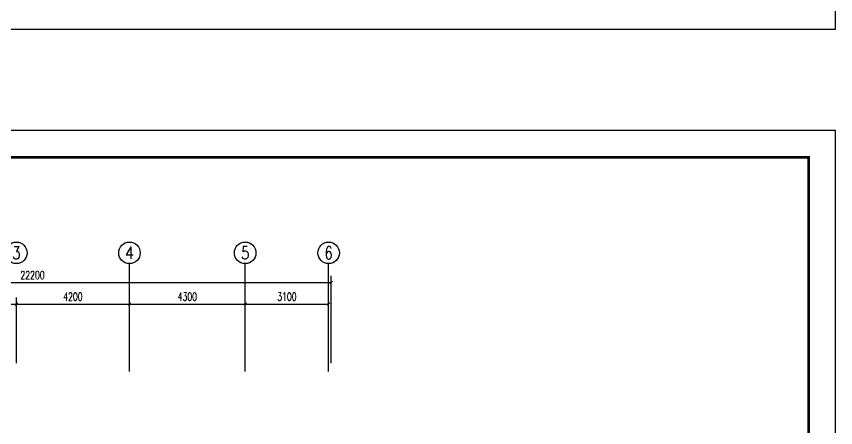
# Model space of a CAD drawing. Extents: x 6250600 to 6678662, y -692028 to -290561.
# Drawn here: x 6502230 to 6532665, y -526933 to -511667 of the extents above; entities that cross this region are included whole.
import ezdxf
from ezdxf.enums import TextEntityAlignment as Align

# ---------------------------------------------------------------- set-up
doc = ezdxf.new("R2010")
doc.units = 0
doc.header["$LTSCALE"] = 1000
doc.header["$MEASUREMENT"] = 0
doc.layers.get('0').update_dxf_attribs({"linetype": 'CONTINUOUS'})
doc.layers.get('Defpoints').update_dxf_attribs({"linetype": 'CONTINUOUS'})
for name, color, linetype in [('AXIS_TEXT', 7, 'CONTINUOUS'), ('PUB_TITLE', 4, 'CONTINUOUS'), ('建筑底图', 251, 'CONTINUOUS')]:
    doc.layers.add(name, color=color, linetype=linetype)
doc.styles.add('_TCH_AXIS', font='COMPLEX', dxfattribs={"bigfont": 'GBCBIG'})
doc.styles.add('_TCH_DIM_T3', font='SIMPLEX', dxfattribs={"width": 0.705882, "bigfont": 'GBCBIG'})
doc.styles.add('COMPLEX', font='COMPLEX')
doc.dimstyles.new('_TCH_ARCH&&100', dxfattribs={"dimtxt": 297.5, "dimasz": 100, "dimexe": 250, "dimexo": 300, "dimgap": 126.25, "dimtad": 1, "dimdec": 0, "dimzin": 0, "dimdsep": 46, "dimtxsty": '_TCH_DIM_T3', "dimblk": 'ARCHTICK', "dimcen": 0.09, "dimclrt": 7, "dimazin": 2, "dimtfac": 1, "dimtdec": 0, "dimtix": 1, "dimtmove": 2, "dimatfit": 3, "dimfxl": 0, "dimtolj": 1, "dimtzin": 0, "dimarcsym": 0})

# ---------------------------------------------------------------- blocks, each defined once
blk = doc.blocks.new('_AXISO')
blk.add_circle((0, 0), 0.5)
at = {"layer": 'AXIS_TEXT', "style": 'COMPLEX', "width": 1.041667}
blk.add_attdef('A', text='', height=0.56, dxfattribs=at).set_placement((-0.25, -0.28), (0.25, -0.28), align=Align.FIT)
blk = doc.blocks.new('_ArchTick')
at = {"color": 0, "linetype": 'ByBlock', "const_width": 0.4}
blk.add_lwpolyline([(-0.5, -0.5), (0.5, 0.5)], dxfattribs=at)
blk = doc.blocks.new('*D507')
at = {"layer": 'Defpoints', "color": 0, "transparency": 16777216}
for p in [(6513930, -521547), (6491730, -524847), (6513930, -524847)]:
    blk.add_point(p, dxfattribs=at)
at = {"layer": '建筑底图', "color": 0, "lineweight": -2, "transparency": 16777216}
for p, q in [((6491730, -524547), (6491730, -521297)), ((6513930, -524547), (6513930, -521297)), ((6491730, -521547), (6513930, -521547))]:
    blk.add_line(p, q, dxfattribs=at)
at = {"layer": '建筑底图', "color": 0, "lineweight": -2, "transparency": 16777216, "xscale": 100, "yscale": 100, "zscale": 100, "rotation": 180}
blk.add_blockref('_ArchTick', (6491730, -521547), dxfattribs=at)
at = {"layer": '建筑底图', "color": 0, "lineweight": -2, "transparency": 16777216, "xscale": 100, "yscale": 100, "zscale": 100}
blk.add_blockref('_ArchTick', (6513930, -521547), dxfattribs=at)
at = {"layer": '建筑底图', "color": 7, "transparency": 16777216, "insert": (6502830, -521272), "char_height": 297.5, "attachment_point": 5, "style": '_TCH_DIM_T3'}
blk.add_mtext('\\A1;22200', dxfattribs=at)
blk = doc.blocks.new('*D509')
at = {"layer": 'Defpoints', "color": 0, "transparency": 16777216}
for p in [(6502230, -522347), (6499230, -524847), (6502230, -524847)]:
    blk.add_point(p, dxfattribs=at)
at = {"layer": '建筑底图', "color": 0, "lineweight": -2, "transparency": 16777216}
for p, q in [((6499230, -524547), (6499230, -522097)), ((6502230, -524547), (6502230, -522097)), ((6499230, -522347), (6502230, -522347))]:
    blk.add_line(p, q, dxfattribs=at)
at = {"layer": '建筑底图', "color": 0, "lineweight": -2, "transparency": 16777216, "xscale": 100, "yscale": 100, "zscale": 100, "rotation": 180}
blk.add_blockref('_ArchTick', (6499230, -522347), dxfattribs=at)
at = {"layer": '建筑底图', "color": 0, "lineweight": -2, "transparency": 16777216, "xscale": 100, "yscale": 100, "zscale": 100}
blk.add_blockref('_ArchTick', (6502230, -522347), dxfattribs=at)
at = {"layer": '建筑底图', "color": 7, "transparency": 16777216, "insert": (6500730, -522072), "char_height": 297.5, "attachment_point": 5, "style": '_TCH_DIM_T3'}
blk.add_mtext('\\A1;3000', dxfattribs=at)
blk = doc.blocks.new('*D510')
at = {"layer": 'Defpoints', "color": 0, "transparency": 16777216}
for p in [(6506430, -522347), (6502230, -524847), (6506430, -524847)]:
    blk.add_point(p, dxfattribs=at)
at = {"layer": '建筑底图', "color": 0, "lineweight": -2, "transparency": 16777216}
for p, q in [((6502230, -524547), (6502230, -522097)), ((6506430, -524547), (6506430, -522097)), ((6502230, -522347), (6506430, -522347))]:
    blk.add_line(p, q, dxfattribs=at)
at = {"layer": '建筑底图', "color": 0, "lineweight": -2, "transparency": 16777216, "xscale": 100, "yscale": 100, "zscale": 100, "rotation": 180}
blk.add_blockref('_ArchTick', (6502230, -522347), dxfattribs=at)
at = {"layer": '建筑底图', "color": 0, "lineweight": -2, "transparency": 16777216, "xscale": 100, "yscale": 100, "zscale": 100}
blk.add_blockref('_ArchTick', (6506430, -522347), dxfattribs=at)
at = {"layer": '建筑底图', "color": 7, "transparency": 16777216, "insert": (6504330, -522072), "char_height": 297.5, "attachment_point": 5, "style": '_TCH_DIM_T3'}
blk.add_mtext('\\A1;4200', dxfattribs=at)
blk = doc.blocks.new('*D511')
at = {"layer": 'Defpoints', "color": 0, "transparency": 16777216}
for p in [(6510730, -522347), (6506430, -524847), (6510730, -524847)]:
    blk.add_point(p, dxfattribs=at)
at = {"layer": '建筑底图', "color": 0, "lineweight": -2, "transparency": 16777216}
for p, q in [((6506430, -524547), (6506430, -522097)), ((6510730, -524547), (6510730, -522097)), ((6506430, -522347), (6510730, -522347))]:
    blk.add_line(p, q, dxfattribs=at)
at = {"layer": '建筑底图', "color": 0, "lineweight": -2, "transparency": 16777216, "xscale": 100, "yscale": 100, "zscale": 100, "rotation": 180}
blk.add_blockref('_ArchTick', (6506430, -522347), dxfattribs=at)
at = {"layer": '建筑底图', "color": 0, "lineweight": -2, "transparency": 16777216, "xscale": 100, "yscale": 100, "zscale": 100}
blk.add_blockref('_ArchTick', (6510730, -522347), dxfattribs=at)
at = {"layer": '建筑底图', "color": 7, "transparency": 16777216, "insert": (6508580, -522072), "char_height": 297.5, "attachment_point": 5, "style": '_TCH_DIM_T3'}
blk.add_mtext('\\A1;4300', dxfattribs=at)
blk = doc.blocks.new('*D512')
at = {"layer": 'Defpoints', "color": 0, "transparency": 16777216}
for p in [(6513830, -522347), (6510730, -524847), (6513830, -524847)]:
    blk.add_point(p, dxfattribs=at)
at = {"layer": '建筑底图', "color": 0, "lineweight": -2, "transparency": 16777216}
for p, q in [((6510730, -524547), (6510730, -522097)), ((6513830, -524547), (6513830, -522097)), ((6510730, -522347), (6513830, -522347))]:
    blk.add_line(p, q, dxfattribs=at)
at = {"layer": '建筑底图', "color": 0, "lineweight": -2, "transparency": 16777216, "xscale": 100, "yscale": 100, "zscale": 100, "rotation": 180}
blk.add_blockref('_ArchTick', (6510730, -522347), dxfattribs=at)
at = {"layer": '建筑底图', "color": 0, "lineweight": -2, "transparency": 16777216, "xscale": 100, "yscale": 100, "zscale": 100}
blk.add_blockref('_ArchTick', (6513830, -522347), dxfattribs=at)
at = {"layer": '建筑底图', "color": 7, "transparency": 16777216, "insert": (6512280, -522072), "char_height": 297.5, "attachment_point": 5, "style": '_TCH_DIM_T3'}
blk.add_mtext('\\A1;3100', dxfattribs=at)

msp = doc.modelspace()

# ---------------------------------------------------------------- linework, layer by layer
at = {"layer": 'PUB_TITLE', "color": 4}
for points in [[(6473265, -512141.8), (6532665, -512141.8), (6532665, -470141.8), (6473265, -470141.8)], [(6473265, -557900.9), (6532665, -557900.9), (6532665, -515900.9), (6473265, -515900.9)]]:
    msp.add_lwpolyline(points, close=True, dxfattribs=at)
at = {"layer": 'PUB_TITLE', "color": 4, "const_width": 100}
msp.add_lwpolyline([(6475765, -556900.9), (6531665, -556900.9), (6531665, -516900.9), (6475765, -516900.9)], close=True, dxfattribs=at)
at = {"layer": '建筑底图'}
for p, q in [((6506429.9, -524846.7), (6506429.9, -520846.7)), ((6510729.9, -524846.7), (6510729.9, -520846.7)), ((6513829.9, -524846.7), (6513829.9, -520846.7))]:
    msp.add_line(p, q, dxfattribs=at)

# ---------------------------------------------------------------- block references
ref = msp.add_blockref('_AXISO', (6502229.9, -520446.7), dxfattribs=dict(at, xscale=800, yscale=800, zscale=800))
ref.add_attrib('A', '3', dxfattribs={"layer": 'AXIS_TEXT', "color": 0, "height": 465.9, "style": '_TCH_AXIS'}).set_placement((6502074.6, -520679.7), (6502385.2, -520679.7), align=Align.FIT)
ref = msp.add_blockref('_AXISO', (6506429.9, -520446.7), dxfattribs=dict(at, xscale=800, yscale=800, zscale=800))
ref.add_attrib('A', '4', dxfattribs={"layer": 'AXIS_TEXT', "color": 0, "height": 445.4, "style": '_TCH_AXIS'}).set_placement((6506260.2, -520669.5), (6506599.6, -520669.5), align=Align.FIT)
ref = msp.add_blockref('_AXISO', (6510729.9, -520446.7), dxfattribs=dict(at, xscale=800, yscale=800, zscale=800))
ref.add_attrib('A', '5', dxfattribs={"layer": 'AXIS_TEXT', "color": 0, "height": 465.9, "style": '_TCH_AXIS'}).set_placement((6510574.6, -520679.7), (6510885.2, -520679.7), align=Align.FIT)
ref = msp.add_blockref('_AXISO', (6513829.9, -520446.7), dxfattribs=dict(at, xscale=800, yscale=800, zscale=800))
ref.add_attrib('A', '6', dxfattribs={"layer": 'AXIS_TEXT', "color": 0, "height": 465.9, "style": '_TCH_AXIS'}).set_placement((6513674.6, -520679.7), (6513985.2, -520679.7), align=Align.FIT)

# ---------------------------------------------------------------- dimensions: what is measured, and where the dimension line sits
for p1, p2, distance, picture, middle in [((6491729.9, -524846.7), (6513929.9, -524846.7), 3300, '*D507', (6502829.9, -521271.7)), ((6499229.9, -524846.7), (6502229.9, -524846.7), 2500, '*D509', (6500729.9, -522071.7)), ((6502229.9, -524846.7), (6506429.9, -524846.7), 2500, '*D510', (6504329.9, -522071.7)), ((6506429.9, -524846.7), (6510729.9, -524846.7), 2500, '*D511', (6508579.9, -522071.7)), ((6510729.9, -524846.7), (6513829.9, -524846.7), 2500, '*D512', (6512279.9, -522071.7))]:
    dim = msp.add_aligned_dim(p1=p1, p2=p2, distance=distance, dimstyle='_TCH_ARCH&&100', dxfattribs=at)
    dim.commit()
    dim.dimension.update_dxf_attribs({"geometry": picture, "text_midpoint": middle})

doc.saveas('drawing.dxf')
